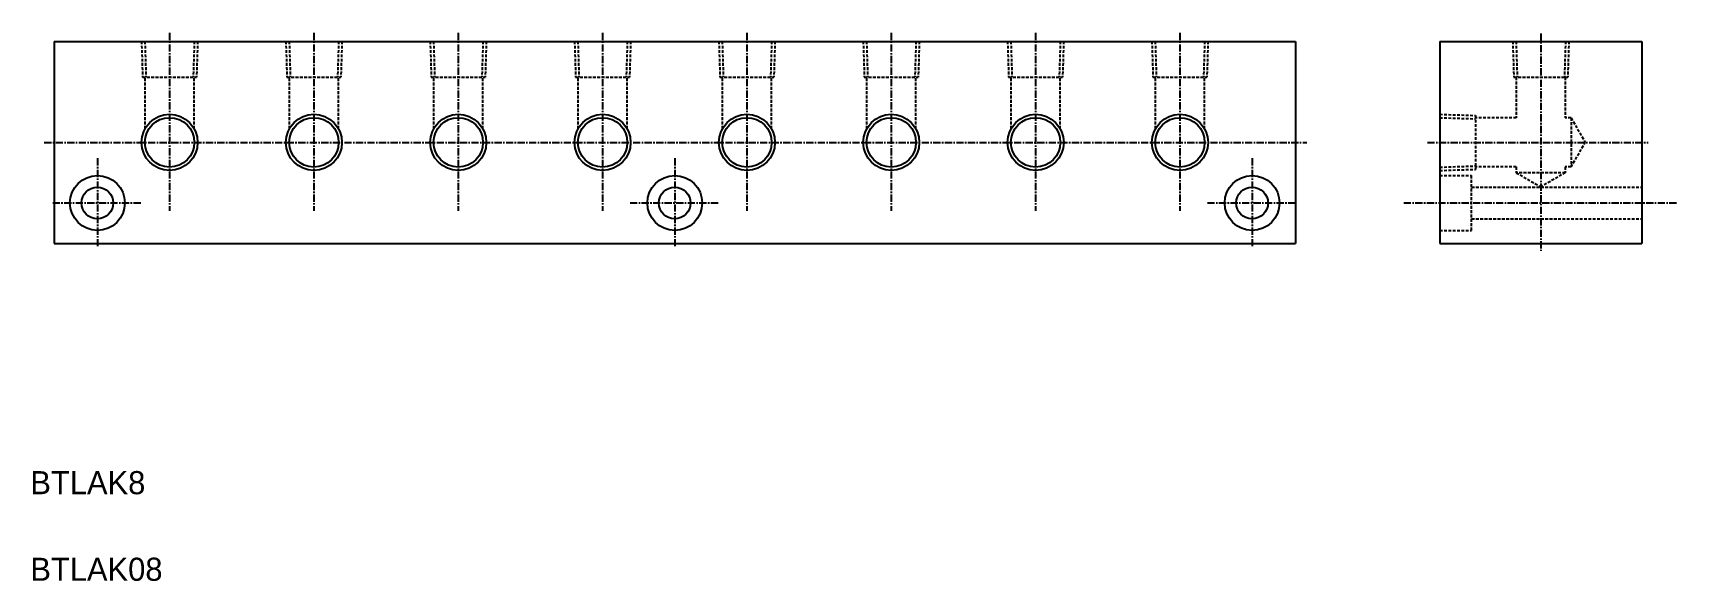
# Model space of a CAD drawing. Extents: x 724 to 1009, y 266 to 361.
import ezdxf

# ---------------------------------------------------------------- set-up
doc = ezdxf.new("R2010")
doc.units = 0
doc.linetypes.add('CENTER', pattern=[2, 1.25, -0.25, 0.25, -0.25])
doc.linetypes.add('DASHED', pattern=[0.75, 0.5, -0.25])
doc.layers.get('0').update_dxf_attribs({"linetype": 'CONTINUOUS'})
doc.layers.add('CENTER', color=1, linetype='CENTER')

msp = doc.modelspace()

# ---------------------------------------------------------------- linework, layer by layer
for p, q in [((727.84, 359.59), (942.84, 359.59)), ((727.84, 359.59), (727.84, 324.59)), ((942.84, 359.59), (942.84, 324.59)), ((967.84, 359.59), (967.84, 324.59)), ((967.84, 359.59), (1002.84, 359.59)), ((1002.84, 359.59), (1002.84, 324.59)), ((967.84, 348.34), (967.84, 348.34)), ((967.84, 342.09), (967.84, 342.09)), ((727.84, 324.59), (942.84, 324.59)), ((967.84, 324.59), (1002.84, 324.59))]:
    msp.add_line(p, q)
at = {"color": 3, "linetype": 'DASHED'}
for p, q in [((742.98, 359.59), (743.17, 353.39)), ((743.56, 359.59), (743.75, 353.39)), ((752.12, 359.59), (751.93, 353.39)), ((752.7, 359.59), (752.51, 353.39)), ((767.98, 359.59), (768.17, 353.39)), ((768.56, 359.59), (768.75, 353.39)), ((777.12, 359.59), (776.93, 353.39)), ((777.7, 359.59), (777.51, 353.39)), ((792.98, 359.59), (793.17, 353.39)), ((793.56, 359.59), (793.75, 353.39)), ((802.12, 359.59), (801.93, 353.39)), ((802.7, 359.59), (802.51, 353.39)), ((817.98, 359.59), (818.17, 353.39)), ((818.56, 359.59), (818.75, 353.39)), ((827.12, 359.59), (826.93, 353.39)), ((827.7, 359.59), (827.51, 353.39)), ((842.98, 359.59), (843.17, 353.39)), ((843.56, 359.59), (843.75, 353.39)), ((852.12, 359.59), (851.93, 353.39)), ((852.7, 359.59), (852.51, 353.39)), ((867.98, 359.59), (868.17, 353.39)), ((868.56, 359.59), (868.75, 353.39)), ((877.12, 359.59), (876.93, 353.39)), ((877.7, 359.59), (877.51, 353.39)), ((892.98, 359.59), (893.17, 353.39)), ((893.56, 359.59), (893.75, 353.39)), ((902.12, 359.59), (901.93, 353.39)), ((902.7, 359.59), (902.51, 353.39)), ((917.98, 359.59), (918.17, 353.39)), ((918.56, 359.59), (918.75, 353.39)), ((927.12, 359.59), (926.93, 353.39)), ((927.7, 359.59), (927.51, 353.39)), ((980.48, 359.59), (980.67, 353.39)), ((981.06, 359.59), (981.25, 353.39)), ((989.62, 359.59), (989.43, 353.39)), ((990.2, 359.59), (990.01, 353.39)), ((743.17, 353.39), (752.51, 353.39)), ((743.59, 344.45), (743.59, 353.39)), ((752.09, 344.45), (752.09, 353.39)), ((768.17, 353.39), (777.51, 353.39)), ((768.59, 344.45), (768.59, 353.39)), ((777.09, 344.45), (777.09, 353.39)), ((793.17, 353.39), (802.51, 353.39)), ((793.59, 344.45), (793.59, 353.39)), ((802.09, 344.45), (802.09, 353.39)), ((818.17, 353.39), (827.51, 353.39)), ((818.59, 344.45), (818.59, 353.39)), ((827.09, 344.45), (827.09, 353.39)), ((843.17, 353.39), (852.51, 353.39)), ((843.59, 344.45), (843.59, 353.39)), ((852.09, 344.45), (852.09, 353.39)), ((868.17, 353.39), (877.51, 353.39)), ((868.59, 344.45), (868.59, 353.39)), ((877.09, 344.45), (877.09, 353.39)), ((893.17, 353.39), (902.51, 353.39)), ((893.59, 344.45), (893.59, 353.39)), ((902.09, 344.45), (902.09, 353.39)), ((918.17, 353.39), (927.51, 353.39)), ((918.59, 344.45), (918.59, 353.39)), ((927.09, 344.45), (927.09, 353.39)), ((980.67, 353.39), (990.01, 353.39)), ((981.09, 353.39), (981.09, 346.34)), ((989.59, 353.39), (989.59, 346.34)), ((967.84, 346.95), (974.04, 346.76)), ((967.84, 346.37), (974.04, 346.18)), ((974.04, 346.76), (974.04, 337.42)), ((981.09, 346.34), (974.04, 346.34)), ((990.59, 346.34), (989.59, 346.34)), ((990.59, 346.34), (993.04, 342.09)), ((990.59, 346.34), (990.59, 337.84)), ((990.59, 337.84), (993.04, 342.09)), ((967.84, 337.8), (974.04, 338)), ((967.84, 337.22), (974.04, 337.42)), ((967.84, 336.34), (973.34, 336.34)), ((973.34, 326.84), (973.34, 336.34)), ((981.09, 337.84), (974.04, 337.84)), ((981.09, 337.84), (981.09, 336.84)), ((989.59, 336.84), (981.09, 336.84)), ((981.09, 336.84), (985.34, 334.38)), ((989.59, 336.84), (985.34, 334.38)), ((990.59, 337.84), (989.59, 337.84)), ((989.59, 337.84), (989.59, 336.84)), ((973.34, 334.34), (1002.84, 334.34)), ((973.34, 328.84), (1002.84, 328.84)), ((967.84, 326.84), (973.34, 326.84))]:
    msp.add_line(p, q, dxfattribs=at)
at = {"color": 3}
for centre in [(747.84, 342.09), (772.84, 342.09), (797.84, 342.09), (822.84, 342.09), (847.84, 342.09), (872.84, 342.09), (897.84, 342.09), (922.84, 342.09)]:
    msp.add_circle(centre, 4.86, dxfattribs=at)
for centre, radius in [((747.84, 342.09), 4.28), ((772.84, 342.09), 4.28), ((797.84, 342.09), 4.28), ((822.84, 342.09), 4.28), ((847.84, 342.09), 4.28), ((872.84, 342.09), 4.28), ((897.84, 342.09), 4.28), ((922.84, 342.09), 4.28), ((735.34, 331.59), 4.75), ((835.34, 331.59), 4.75), ((935.34, 331.59), 4.75), ((735.34, 331.59), 2.75), ((835.34, 331.59), 2.75), ((935.34, 331.59), 2.75)]:
    msp.add_circle(centre, radius)
at = {"layer": 'CENTER', "color": 1, "linetype": 'CENTER'}
for p, q in [((747.84, 361.06), (747.84, 330.23)), ((772.84, 361.06), (772.84, 330.23)), ((797.84, 361.06), (797.84, 330.23)), ((822.84, 361.06), (822.84, 330.23)), ((847.84, 361.06), (847.84, 330.23)), ((872.84, 361.06), (872.84, 330.23)), ((897.84, 361.06), (897.84, 330.23)), ((922.84, 361.06), (922.84, 330.23)), ((985.34, 360.95), (985.34, 323.31)), ((726.11, 342.09), (944.82, 342.09)), ((965.7, 342.09), (1003.96, 342.09)), ((735.34, 339.34), (735.34, 323.84)), ((835.34, 339.34), (835.34, 323.84)), ((935.34, 339.34), (935.34, 323.84)), ((727.59, 331.59), (743.09, 331.59)), ((827.59, 331.59), (843.09, 331.59)), ((927.59, 331.59), (943.09, 331.59)), ((961.6, 331.59), (1008.95, 331.59))]:
    msp.add_line(p, q, dxfattribs=at)

# ---------------------------------------------------------------- texts
for s, p in [('BTLAK8', (723.72, 281.14)), ('BTLAK08', (723.72, 266.14))]:
    msp.add_text(s, height=4).set_placement(p)

doc.saveas('drawing.dxf')
